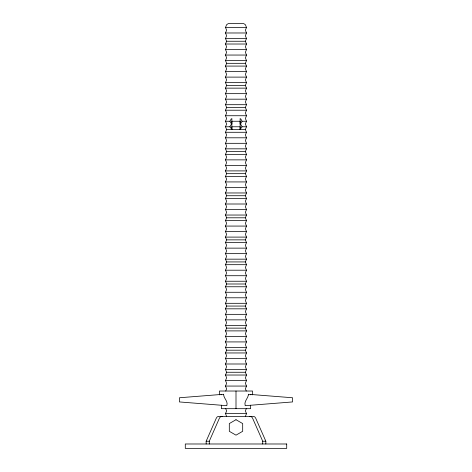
<?xml version="1.0" encoding="UTF-8"?>
<svg xmlns="http://www.w3.org/2000/svg" width="472" height="472" viewBox="0 0 472 472"><rect width="100%" height="100%" fill="white"/><g stroke="black" fill="none" stroke-linecap="round" stroke-linejoin="round"><path stroke-width="0.71" d="M231.227 124.425L229.929 126.767L231.864 129.523L231.864 126.767L240.136 126.767L240.136 129.523L242.071 126.767L240.773 124.425M231.864 124.006L231.864 121.251L240.136 121.251L240.136 124.006M225.722 391.022L226.619 388.816L225.498 386.061L226.619 383.299L225.498 380.544L226.619 377.783L225.498 375.028L226.619 372.266L225.498 369.511L226.619 366.75L225.498 363.995L226.619 361.233L225.498 358.472L226.619 355.717L225.498 352.956L226.619 350.2L225.498 347.439L226.619 344.684L225.498 341.923L226.619 339.167L225.498 336.406L226.619 333.651L225.498 330.89L226.619 328.134L225.498 325.373L226.619 322.618L225.498 319.857L226.619 317.096L225.498 314.34L226.619 311.579L225.498 308.824L226.619 306.062L225.498 303.307L226.619 300.546L225.498 297.791L226.619 295.029L225.498 292.274L226.619 289.513L225.498 286.758L226.619 283.997L225.498 281.241L226.619 278.48L225.498 275.719L226.619 272.963L225.498 270.202L226.619 267.447L225.498 264.686L226.619 261.93L225.498 259.169L226.619 256.414L225.498 253.653L226.619 250.897L225.498 248.136L226.619 245.381L225.498 242.62L226.619 239.864L225.498 237.103L226.619 234.342L225.498 231.587L226.619 228.826L225.498 226.07L226.619 223.309L225.498 220.554L226.619 217.793L225.498 215.037L226.619 212.276L225.498 209.521L226.619 206.76L225.498 204.004L226.619 201.243L225.498 198.488L226.619 195.727L225.498 192.965L226.619 190.21L225.498 187.449L226.619 184.694L225.498 181.932L226.619 179.177L225.498 176.416L226.619 173.661L225.498 170.899L226.619 168.144L225.498 165.383L226.619 162.628L225.498 159.866L226.619 157.111L225.498 154.35L226.619 151.595L225.498 148.833L226.619 146.072L225.498 143.317L226.619 140.556L225.498 137.8L226.619 135.039L225.498 132.284L226.619 129.523L225.498 126.767L226.619 124.006L225.498 121.251L226.619 118.49L225.498 115.734L226.619 112.973L225.498 110.218L226.619 107.457L225.498 104.695L226.619 101.94L225.498 99.179L226.619 96.424L225.498 93.662L226.619 90.907L225.498 88.146L226.619 85.391L225.498 82.63L226.619 79.874L225.498 77.113L226.619 74.358L225.498 71.596L226.619 68.841L225.498 66.08L226.619 63.319L225.498 60.563L226.619 57.802L225.498 55.047L226.619 52.286L225.498 49.53L226.619 46.769L225.498 44.014L226.619 41.253L225.498 38.497L226.619 35.736L225.498 32.981L226.619 30.22L225.498 27.464L226.619 24.703L228.277 23.6L243.723 23.6L245.381 24.703L246.502 27.464L245.381 30.22L246.502 32.981L245.381 35.736L246.502 38.497L245.381 41.253L246.502 44.014L245.381 46.769L246.502 49.53L245.381 52.286L246.502 55.047L245.381 57.802L246.502 60.563L245.381 63.319L246.502 66.08L245.381 68.841L246.502 71.596L245.381 74.358L246.502 77.113L245.381 79.874L246.502 82.63L245.381 85.391L246.502 88.146L245.381 90.907L246.502 93.662L245.381 96.424L246.502 99.179L245.381 101.94L246.502 104.695L245.381 107.457L246.502 110.218L245.381 112.973L246.502 115.734L245.381 118.49L246.502 121.251L245.381 124.006L246.502 126.767L245.381 129.523L246.502 132.284L245.381 135.039L246.502 137.8L245.381 140.556L246.502 143.317L245.381 146.072L246.502 148.833L245.381 151.595L246.502 154.35L245.381 157.111L246.502 159.866L245.381 162.628L246.502 165.383L245.381 168.144L246.502 170.899L245.381 173.661L246.502 176.416L245.381 179.177L246.502 181.932L245.381 184.694L246.502 187.449L245.381 190.21L246.502 192.965L245.381 195.727L246.502 198.488L245.381 201.243L246.502 204.004L245.381 206.76L246.502 209.521L245.381 212.276L246.502 215.037L245.381 217.793L246.502 220.554L245.381 223.309L246.502 226.07L245.381 228.826L246.502 231.587L245.381 234.342L246.502 237.103L245.381 239.864L246.502 242.62L245.381 245.381L246.502 248.136L245.381 250.897L246.502 253.653L245.381 256.414L246.502 259.169L245.381 261.93L246.502 264.686L245.381 267.447L246.502 270.202L245.381 272.963L246.502 275.719L245.381 278.48L246.502 281.241L245.381 283.997L246.502 286.758L245.381 289.513L246.502 292.274L245.381 295.029L246.502 297.791L245.381 300.546L246.502 303.307L245.381 306.062L246.502 308.824L245.381 311.579L246.502 314.34L245.381 317.096L246.502 319.857L245.381 322.618L246.502 325.373L245.381 328.134L246.502 330.89L245.381 333.651L246.502 336.406L245.381 339.167L246.502 341.923L245.381 344.684L246.502 347.439L245.381 350.2L246.502 352.956L245.381 355.717L246.502 358.472L245.381 361.233L246.502 363.995L245.381 366.75L246.502 369.511L245.381 372.266L246.502 375.028L245.381 377.783L246.502 380.544L245.381 383.299L246.502 386.061L245.381 388.816L246.278 391.022M226.619 416.404L225.498 413.643L226.619 410.888L225.722 408.681M246.278 408.681L245.381 410.888L246.502 413.643L245.381 416.404M206.158 443.987L206.158 441.226L216.329 418.109L217.226 416.859L218.648 416.404L253.352 416.404L254.774 416.859L255.671 418.109L265.842 441.226L265.842 443.987M209.279 443.987L209.279 441.226L219.45 418.109L220.377 416.859L222.395 416.404M231.227 123.581L229.929 121.251L231.227 118.909M240.773 123.581L242.071 121.251L240.773 118.909M225.498 27.464L246.502 27.464M225.498 32.981L246.502 32.981M225.498 38.497L246.502 38.497M226.619 41.253L245.381 41.253M225.498 44.014L246.502 44.014M225.498 49.53L246.502 49.53M225.498 55.047L246.502 55.047M225.498 60.563L246.502 60.563M226.619 63.319L245.381 63.319M225.498 66.08L246.502 66.08M225.498 71.596L246.502 71.596M225.498 77.113L246.502 77.113M225.498 82.63L246.502 82.63M226.619 85.391L245.381 85.391M225.498 88.146L246.502 88.146M225.498 93.662L246.502 93.662M225.498 99.179L246.502 99.179M225.498 104.695L246.502 104.695M226.619 107.457L245.381 107.457M225.498 110.218L246.502 110.218M225.498 115.734L246.502 115.734M225.498 121.251L229.929 121.251M242.071 121.251L246.502 121.251M225.498 126.767L229.929 126.767M242.071 126.767L246.502 126.767M226.619 129.523L245.381 129.523M225.498 132.284L246.502 132.284M225.498 137.8L246.502 137.8M225.498 143.317L246.502 143.317M225.498 148.833L246.502 148.833M226.619 151.595L245.381 151.595M225.498 154.35L246.502 154.35M225.498 159.866L246.502 159.866M225.498 165.383L246.502 165.383M225.498 170.899L246.502 170.899M226.619 173.661L245.381 173.661M225.498 176.416L246.502 176.416M225.498 181.932L246.502 181.932M225.498 187.449L246.502 187.449M225.498 192.965L246.502 192.965M226.619 195.727L245.381 195.727M225.498 198.488L246.502 198.488M225.498 204.004L246.502 204.004M225.498 209.521L246.502 209.521M225.498 215.037L246.502 215.037M226.619 217.793L245.381 217.793M225.498 220.554L246.502 220.554M225.498 226.07L246.502 226.07M225.498 231.587L246.502 231.587M225.498 237.103L246.502 237.103M226.619 239.864L245.381 239.864M225.498 242.62L246.502 242.62M225.498 248.136L246.502 248.136M225.498 253.653L246.502 253.653M225.498 259.169L246.502 259.169M226.619 261.93L245.381 261.93M225.498 264.686L246.502 264.686M225.498 270.202L246.502 270.202M225.498 275.719L246.502 275.719M225.498 281.241L246.502 281.241M226.619 283.997L245.381 283.997M225.498 286.758L246.502 286.758M225.498 292.274L246.502 292.274M225.498 297.791L246.502 297.791M225.498 303.307L246.502 303.307M226.619 306.062L245.381 306.062M225.498 308.824L246.502 308.824M225.498 314.34L246.502 314.34M225.498 319.857L246.502 319.857M225.498 325.373L246.502 325.373M226.619 328.134L245.381 328.134M225.498 330.89L246.502 330.89M225.498 336.406L246.502 336.406M225.498 341.923L246.502 341.923M225.498 347.439L246.502 347.439M226.619 350.2L245.381 350.2M225.498 352.956L246.502 352.956M225.498 358.472L246.502 358.472M225.498 363.995L246.502 363.995M225.498 369.511L246.502 369.511M226.619 372.266L245.381 372.266M225.498 375.028L246.502 375.028M225.498 380.544L246.502 380.544M225.498 386.061L246.502 386.061M225.498 413.643L246.502 413.643M206.158 441.226L209.279 441.226M249.605 416.404L251.623 416.859L252.549 418.109L262.721 441.226L265.842 441.226M250.862 394.468L250.862 394.887M262.721 441.226L262.721 443.987M252.549 394.887L252.549 391.022L219.45 391.022L219.45 394.887M250.62 405.23L250.62 408.681L221.38 408.681L221.38 405.23M240.136 118.49L240.136 129.523M236 391.022L236 408.681M231.864 118.49L231.864 129.523M221.138 394.468L221.138 394.834M248.414 394.887C247.829 398.787 243.776 401.353 245.192 405.684L292.546 401.943L292.546 397.76L248.414 394.273L248.414 394.887M235.988 419.714L229.303 423.579L229.315 431.308L236.006 435.16L242.691 431.29L242.685 423.567L235.988 419.714M223.586 394.273L179.454 397.76L179.454 401.943L226.808 405.684C228.377 401.147 223.598 398.492 223.586 394.273M286.71 443.987L185.29 443.987L185.29 448.4L286.71 448.4L286.71 443.987"/></g></svg>
